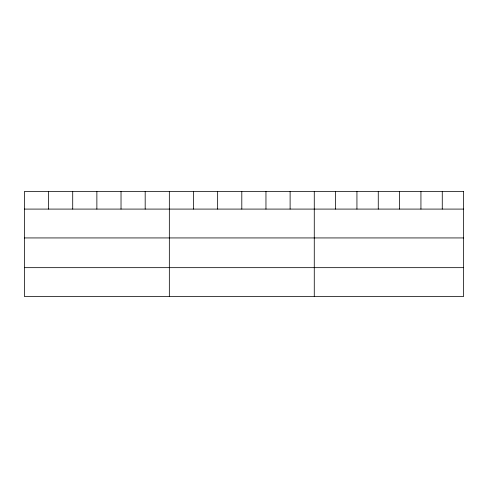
<?xml version="1.0" encoding="UTF-8"?>
<svg xmlns="http://www.w3.org/2000/svg" width="488" height="488" viewBox="0 0 488 488"><rect width="100%" height="100%" fill="white"/><g stroke="black" fill="none" stroke-linecap="round" stroke-linejoin="round"><path stroke-width="0.73" d="M24.4 209.09L463.6 209.09M24.4 237.937L463.6 237.937M24.4 267.662L463.6 267.662M442.268 191.491L442.268 209.09M420.937 191.491L420.937 209.09M399.605 191.491L399.605 209.09M378.267 191.491L378.267 209.09M356.935 191.491L356.935 209.09M335.604 191.491L335.604 209.09M314.272 191.491L314.272 296.509M290.116 191.491L290.116 209.09M265.96 191.491L265.96 209.09M241.804 191.491L241.804 209.09M217.648 191.491L217.648 209.09M193.492 191.491L193.492 209.09M169.336 191.491L169.336 296.509M145.18 191.491L145.18 209.09M121.024 191.491L121.024 209.09M96.868 191.491L96.868 209.09M72.712 191.491L72.712 209.09M48.556 191.491L48.556 209.09M463.6 191.491L24.4 191.491L24.4 296.509L463.6 296.509L463.6 191.491"/></g></svg>
